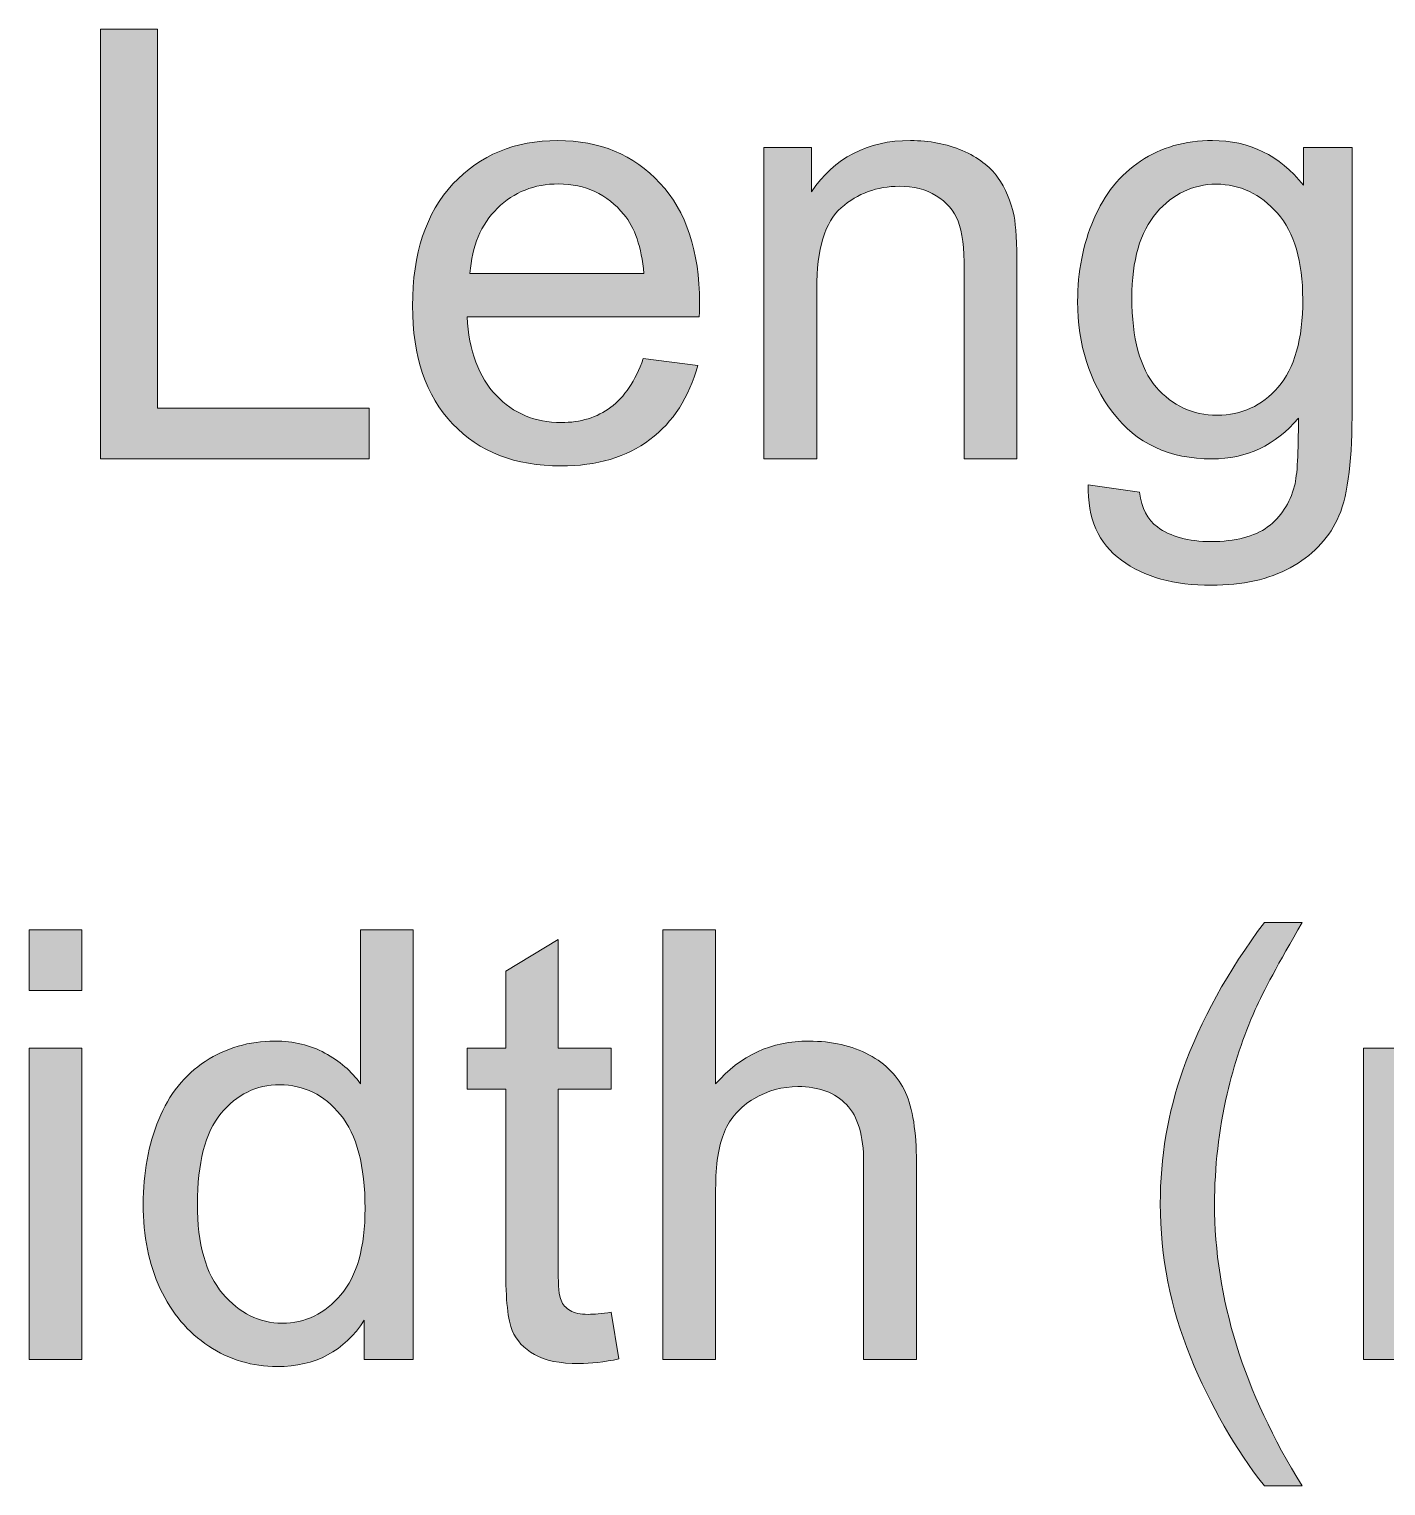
# Model space of a CAD drawing. Header units: inches. Extents: x 0.2 to 13, y -17.3 to -0.1.
# Drawn here: x 0.7807 to 1.1574, y -2.5009 to -2.0965 of the extents above; entities that cross this region are included whole.
import ezdxf

# ---------------------------------------------------------------- set-up
doc = ezdxf.new("R2010")
doc.units = ezdxf.units.IN
doc.header["$MEASUREMENT"] = 0
doc.layers.add('Layer 1', color=7, linetype='Continuous')

# ---------------------------------------------------------------- blocks, each defined once
blk = doc.blocks.new('block 10')
at = {"layer": 'Layer 1', "true_color": 0xffffff}
h = blk.add_hatch(color=7, dxfattribs=at)
h.dxf.hatch_style = 2
h.paths.add_polyline_path([(0.80055, -2.21581), (0.80055, -2.09651), (0.81634, -2.09651), (0.81634, -2.20173), (0.87509, -2.20173), (0.87509, -2.21581)])
h = blk.add_hatch(color=7, dxfattribs=at)
h.dxf.hatch_style = 2
edge = h.paths.add_edge_path()
edge.add_spline(control_points=[(0.95119, -2.18798), (0.95119, -2.18798), (0.96632, -2.18985), (0.96632, -2.18985), (0.96394, -2.1987), (0.95951, -2.20556), (0.95306, -2.21044), (0.9466, -2.21533), (0.93835, -2.21777), (0.92832, -2.21777), (0.91568, -2.21777), (0.90565, -2.21387), (0.89825, -2.20609), (0.89084, -2.1983), (0.88714, -2.18738), (0.88714, -2.17333), (0.88714, -2.15879), (0.89088, -2.14751), (0.89837, -2.13948), (0.90586, -2.13145), (0.91557, -2.12743), (0.9275, -2.12743), (0.93906, -2.12743), (0.9485, -2.13137), (0.95582, -2.13923), (0.96315, -2.1471), (0.96681, -2.15817), (0.96681, -2.17244), (0.96681, -2.17331), (0.96678, -2.17461), (0.96673, -2.17634), (0.96673, -2.17634), (0.90228, -2.17634), (0.90228, -2.17634), (0.90282, -2.18584), (0.9055, -2.19311), (0.91033, -2.19815), (0.91516, -2.2032), (0.92118, -2.20572), (0.9284, -2.20572), (0.93377, -2.20572), (0.93835, -2.20431), (0.94215, -2.20149), (0.94595, -2.19867), (0.94896, -2.19417), (0.95119, -2.18798)], knot_values=[0, 0, 0, 0, 1, 1, 1, 2, 2, 2, 3, 3, 3, 4, 4, 4, 5, 5, 5, 6, 6, 6, 7, 7, 7, 8, 8, 8, 9, 9, 9, 10, 10, 10, 11, 11, 11, 12, 12, 12, 13, 13, 13, 14, 14, 14, 15, 15, 15, 15], degree=3, periodic=1)
edge = h.paths.add_edge_path()
edge.add_spline(control_points=[(0.90309, -2.1643), (0.90309, -2.1643), (0.95135, -2.1643), (0.95135, -2.1643), (0.9507, -2.15703), (0.94885, -2.15158), (0.94581, -2.14794), (0.94115, -2.1423), (0.9351, -2.13948), (0.92767, -2.13948), (0.92094, -2.13948), (0.91528, -2.14173), (0.9107, -2.14623), (0.90611, -2.15074), (0.90358, -2.15676), (0.90309, -2.1643)], knot_values=[0, 0, 0, 0, 1, 1, 1, 2, 2, 2, 3, 3, 3, 4, 4, 4, 5, 5, 5, 5], degree=3, periodic=1)
h = blk.add_hatch(color=7, dxfattribs=at)
h.dxf.hatch_style = 2
edge = h.paths.add_edge_path()
edge.add_spline(control_points=[(0.98471, -2.21581), (0.98471, -2.21581), (0.98471, -2.12939), (0.98471, -2.12939), (0.98471, -2.12939), (0.9979, -2.12939), (0.9979, -2.12939), (0.9979, -2.12939), (0.9979, -2.14168), (0.9979, -2.14168), (1.00425, -2.13218), (1.01341, -2.12743), (1.0254, -2.12743), (1.03061, -2.12743), (1.0354, -2.12837), (1.03977, -2.13024), (1.04414, -2.13211), (1.0474, -2.13457), (1.04957, -2.13761), (1.05174, -2.14065), (1.05326, -2.14425), (1.05413, -2.14843), (1.05467, -2.15114), (1.05495, -2.15589), (1.05495, -2.16267), (1.05495, -2.16267), (1.05495, -2.21581), (1.05495, -2.21581), (1.05495, -2.21581), (1.0403, -2.21581), (1.0403, -2.21581), (1.0403, -2.21581), (1.0403, -2.16324), (1.0403, -2.16324), (1.0403, -2.15727), (1.03973, -2.15281), (1.03859, -2.14985), (1.03745, -2.1469), (1.03543, -2.14454), (1.03252, -2.14277), (1.02962, -2.14101), (1.02622, -2.14013), (1.02231, -2.14013), (1.01607, -2.14013), (1.01069, -2.14211), (1.00616, -2.14607), (1.00163, -2.15003), (0.99936, -2.15755), (0.99936, -2.16861), (0.99936, -2.16861), (0.99936, -2.21581), (0.99936, -2.21581), (0.99936, -2.21581), (0.98471, -2.21581), (0.98471, -2.21581)], knot_values=[0, 0, 0, 0, 1, 1, 1, 2, 2, 2, 3, 3, 3, 4, 4, 4, 5, 5, 5, 6, 6, 6, 7, 7, 7, 8, 8, 8, 9, 9, 9, 10, 10, 10, 11, 11, 11, 12, 12, 12, 13, 13, 13, 14, 14, 14, 15, 15, 15, 16, 16, 16, 17, 17, 17, 18, 18, 18, 18], degree=3, periodic=1)
h = blk.add_hatch(color=7, dxfattribs=at)
h.dxf.hatch_style = 2
edge = h.paths.add_edge_path()
edge.add_spline(control_points=[(1.07472, -2.22297), (1.07472, -2.22297), (1.08896, -2.22509), (1.08896, -2.22509), (1.08956, -2.22949), (1.09121, -2.23269), (1.09393, -2.23469), (1.09756, -2.23741), (1.10253, -2.23876), (1.10882, -2.23876), (1.1156, -2.23876), (1.12084, -2.23741), (1.12453, -2.23469), (1.12821, -2.23198), (1.13071, -2.22818), (1.13201, -2.2233), (1.13277, -2.22032), (1.13312, -2.21405), (1.13307, -2.2045), (1.12667, -2.21204), (1.11869, -2.21581), (1.10914, -2.21581), (1.09726, -2.21581), (1.08807, -2.21153), (1.08156, -2.20296), (1.07505, -2.19438), (1.07179, -2.1841), (1.07179, -2.17211), (1.07179, -2.16387), (1.07328, -2.15626), (1.07627, -2.14929), (1.07925, -2.14231), (1.08358, -2.13693), (1.08925, -2.13313), (1.09492, -2.12933), (1.10158, -2.12743), (1.10923, -2.12743), (1.11943, -2.12743), (1.12783, -2.13156), (1.13445, -2.1398), (1.13445, -2.1398), (1.13445, -2.12939), (1.13445, -2.12939), (1.13445, -2.12939), (1.14796, -2.12939), (1.14796, -2.12939), (1.14796, -2.12939), (1.14796, -2.20409), (1.14796, -2.20409), (1.14796, -2.21755), (1.14659, -2.22708), (1.14385, -2.2327), (1.14111, -2.23832), (1.13677, -2.24275), (1.13083, -2.24601), (1.12489, -2.24926), (1.11758, -2.25089), (1.1089, -2.25089), (1.09859, -2.25089), (1.09026, -2.24857), (1.08392, -2.24393), (1.07757, -2.23929), (1.0745, -2.23231), (1.07472, -2.22297)], knot_values=[0, 0, 0, 0, 1, 1, 1, 2, 2, 2, 3, 3, 3, 4, 4, 4, 5, 5, 5, 6, 6, 6, 7, 7, 7, 8, 8, 8, 9, 9, 9, 10, 10, 10, 11, 11, 11, 12, 12, 12, 13, 13, 13, 14, 14, 14, 15, 15, 15, 16, 16, 16, 17, 17, 17, 18, 18, 18, 19, 19, 19, 20, 20, 20, 21, 21, 21, 21], degree=3, periodic=1)
edge = h.paths.add_edge_path()
edge.add_spline(control_points=[(1.08685, -2.17105), (1.08685, -2.18239), (1.0891, -2.19067), (1.0936, -2.19588), (1.0981, -2.20108), (1.10375, -2.20369), (1.11053, -2.20369), (1.11726, -2.20369), (1.1229, -2.2011), (1.12745, -2.19592), (1.13201, -2.19073), (1.13429, -2.18261), (1.13429, -2.17154), (1.13429, -2.16096), (1.13194, -2.15299), (1.12725, -2.14762), (1.12256, -2.14225), (1.1169, -2.13956), (1.11028, -2.13956), (1.10377, -2.13956), (1.09824, -2.14221), (1.09368, -2.14749), (1.08912, -2.15278), (1.08685, -2.16064), (1.08685, -2.17105)], knot_values=[0, 0, 0, 0, 1, 1, 1, 2, 2, 2, 3, 3, 3, 4, 4, 4, 5, 5, 5, 6, 6, 6, 7, 7, 7, 8, 8, 8, 8], degree=3, periodic=1)
at = {"layer": 'Layer 1', "lineweight": 0}
blk.add_lwpolyline([(0.80055, -2.21581), (0.80055, -2.09651), (0.81634, -2.09651), (0.81634, -2.20173), (0.87509, -2.20173), (0.87509, -2.21581), (0.80055, -2.21581)], dxfattribs=at)
for points, knots in [([(0.95119, -2.18798), (0.95119, -2.18798), (0.96632, -2.18985), (0.96632, -2.18985), (0.96394, -2.1987), (0.95951, -2.20556), (0.95306, -2.21044), (0.9466, -2.21533), (0.93835, -2.21777), (0.92832, -2.21777), (0.91568, -2.21777), (0.90565, -2.21387), (0.89825, -2.20609), (0.89084, -2.1983), (0.88714, -2.18738), (0.88714, -2.17333), (0.88714, -2.15879), (0.89088, -2.14751), (0.89837, -2.13948), (0.90586, -2.13145), (0.91557, -2.12743), (0.9275, -2.12743), (0.93906, -2.12743), (0.9485, -2.13137), (0.95582, -2.13923), (0.96315, -2.1471), (0.96681, -2.15817), (0.96681, -2.17244), (0.96681, -2.17331), (0.96678, -2.17461), (0.96673, -2.17634), (0.96673, -2.17634), (0.90228, -2.17634), (0.90228, -2.17634), (0.90282, -2.18584), (0.9055, -2.19311), (0.91033, -2.19815), (0.91516, -2.2032), (0.92118, -2.20572), (0.9284, -2.20572), (0.93377, -2.20572), (0.93835, -2.20431), (0.94215, -2.20149), (0.94595, -2.19867), (0.94896, -2.19417), (0.95119, -2.18798)], [0, 0, 0, 0, 1, 1, 1, 2, 2, 2, 3, 3, 3, 4, 4, 4, 5, 5, 5, 6, 6, 6, 7, 7, 7, 8, 8, 8, 9, 9, 9, 10, 10, 10, 11, 11, 11, 12, 12, 12, 13, 13, 13, 14, 14, 14, 15, 15, 15, 15]), ([(0.98471, -2.21581), (0.98471, -2.21581), (0.98471, -2.12939), (0.98471, -2.12939), (0.98471, -2.12939), (0.9979, -2.12939), (0.9979, -2.12939), (0.9979, -2.12939), (0.9979, -2.14168), (0.9979, -2.14168), (1.00425, -2.13218), (1.01341, -2.12743), (1.0254, -2.12743), (1.03061, -2.12743), (1.0354, -2.12837), (1.03977, -2.13024), (1.04414, -2.13211), (1.0474, -2.13457), (1.04957, -2.13761), (1.05174, -2.14065), (1.05326, -2.14425), (1.05413, -2.14843), (1.05467, -2.15114), (1.05495, -2.15589), (1.05495, -2.16267), (1.05495, -2.16267), (1.05495, -2.21581), (1.05495, -2.21581), (1.05495, -2.21581), (1.0403, -2.21581), (1.0403, -2.21581), (1.0403, -2.21581), (1.0403, -2.16324), (1.0403, -2.16324), (1.0403, -2.15727), (1.03973, -2.15281), (1.03859, -2.14985), (1.03745, -2.1469), (1.03543, -2.14454), (1.03252, -2.14277), (1.02962, -2.14101), (1.02622, -2.14013), (1.02231, -2.14013), (1.01607, -2.14013), (1.01069, -2.14211), (1.00616, -2.14607), (1.00163, -2.15003), (0.99936, -2.15755), (0.99936, -2.16861), (0.99936, -2.16861), (0.99936, -2.21581), (0.99936, -2.21581), (0.99936, -2.21581), (0.98471, -2.21581), (0.98471, -2.21581)], [0, 0, 0, 0, 1, 1, 1, 2, 2, 2, 3, 3, 3, 4, 4, 4, 5, 5, 5, 6, 6, 6, 7, 7, 7, 8, 8, 8, 9, 9, 9, 10, 10, 10, 11, 11, 11, 12, 12, 12, 13, 13, 13, 14, 14, 14, 15, 15, 15, 16, 16, 16, 17, 17, 17, 18, 18, 18, 18]), ([(1.07472, -2.22297), (1.07472, -2.22297), (1.08896, -2.22509), (1.08896, -2.22509), (1.08956, -2.22949), (1.09121, -2.23269), (1.09393, -2.23469), (1.09756, -2.23741), (1.10253, -2.23876), (1.10882, -2.23876), (1.1156, -2.23876), (1.12084, -2.23741), (1.12453, -2.23469), (1.12821, -2.23198), (1.13071, -2.22818), (1.13201, -2.2233), (1.13277, -2.22032), (1.13312, -2.21405), (1.13307, -2.2045), (1.12667, -2.21204), (1.11869, -2.21581), (1.10914, -2.21581), (1.09726, -2.21581), (1.08807, -2.21153), (1.08156, -2.20296), (1.07505, -2.19438), (1.07179, -2.1841), (1.07179, -2.17211), (1.07179, -2.16387), (1.07328, -2.15626), (1.07627, -2.14929), (1.07925, -2.14231), (1.08358, -2.13693), (1.08925, -2.13313), (1.09492, -2.12933), (1.10158, -2.12743), (1.10923, -2.12743), (1.11943, -2.12743), (1.12783, -2.13156), (1.13445, -2.1398), (1.13445, -2.1398), (1.13445, -2.12939), (1.13445, -2.12939), (1.13445, -2.12939), (1.14796, -2.12939), (1.14796, -2.12939), (1.14796, -2.12939), (1.14796, -2.20409), (1.14796, -2.20409), (1.14796, -2.21755), (1.14659, -2.22708), (1.14385, -2.2327), (1.14111, -2.23832), (1.13677, -2.24275), (1.13083, -2.24601), (1.12489, -2.24926), (1.11758, -2.25089), (1.1089, -2.25089), (1.09859, -2.25089), (1.09026, -2.24857), (1.08392, -2.24393), (1.07757, -2.23929), (1.0745, -2.23231), (1.07472, -2.22297)], [0, 0, 0, 0, 1, 1, 1, 2, 2, 2, 3, 3, 3, 4, 4, 4, 5, 5, 5, 6, 6, 6, 7, 7, 7, 8, 8, 8, 9, 9, 9, 10, 10, 10, 11, 11, 11, 12, 12, 12, 13, 13, 13, 14, 14, 14, 15, 15, 15, 16, 16, 16, 17, 17, 17, 18, 18, 18, 19, 19, 19, 20, 20, 20, 21, 21, 21, 21]), ([(0.90309, -2.1643), (0.90309, -2.1643), (0.95135, -2.1643), (0.95135, -2.1643), (0.9507, -2.15703), (0.94885, -2.15158), (0.94581, -2.14794), (0.94115, -2.1423), (0.9351, -2.13948), (0.92767, -2.13948), (0.92094, -2.13948), (0.91528, -2.14173), (0.9107, -2.14623), (0.90611, -2.15074), (0.90358, -2.15676), (0.90309, -2.1643)], [0, 0, 0, 0, 1, 1, 1, 2, 2, 2, 3, 3, 3, 4, 4, 4, 5, 5, 5, 5]), ([(1.08685, -2.17105), (1.08685, -2.18239), (1.0891, -2.19067), (1.0936, -2.19588), (1.0981, -2.20108), (1.10375, -2.20369), (1.11053, -2.20369), (1.11726, -2.20369), (1.1229, -2.2011), (1.12745, -2.19592), (1.13201, -2.19073), (1.13429, -2.18261), (1.13429, -2.17154), (1.13429, -2.16096), (1.13194, -2.15299), (1.12725, -2.14762), (1.12256, -2.14225), (1.1169, -2.13956), (1.11028, -2.13956), (1.10377, -2.13956), (1.09824, -2.14221), (1.09368, -2.14749), (1.08912, -2.15278), (1.08685, -2.16064), (1.08685, -2.17105)], [0, 0, 0, 0, 1, 1, 1, 2, 2, 2, 3, 3, 3, 4, 4, 4, 5, 5, 5, 6, 6, 6, 7, 7, 7, 8, 8, 8, 8])]:
    blk.add_open_spline(points, degree=3, knots=knots, dxfattribs=at)
blk = doc.blocks.new('block 11')
at = {"layer": 'Layer 1', "true_color": 0xffffff}
h = blk.add_hatch(color=7, dxfattribs=at)
h.dxf.hatch_style = 2
edge = h.paths.add_edge_path()
edge.add_spline(control_points=[(1.12363, -2.50089), (1.11555, -2.49069), (1.10871, -2.47875), (1.10312, -2.46508), (1.09753, -2.45141), (1.09474, -2.43725), (1.09474, -2.4226), (1.09474, -2.40969), (1.09683, -2.39732), (1.10101, -2.38549), (1.10589, -2.37177), (1.11343, -2.35809), (1.12363, -2.34448), (1.12363, -2.34448), (1.13413, -2.34448), (1.13413, -2.34448), (1.12756, -2.35576), (1.12322, -2.36382), (1.12111, -2.36865), (1.1178, -2.37613), (1.11519, -2.38395), (1.11329, -2.39208), (1.11096, -2.40223), (1.1098, -2.41243), (1.1098, -2.42268), (1.1098, -2.44878), (1.11791, -2.47485), (1.13413, -2.50089), (1.13413, -2.50089), (1.12363, -2.50089), (1.12363, -2.50089)], knot_values=[0, 0, 0, 0, 1, 1, 1, 2, 2, 2, 3, 3, 3, 4, 4, 4, 5, 5, 5, 6, 6, 6, 7, 7, 7, 8, 8, 8, 9, 9, 9, 10, 10, 10, 10], degree=3, periodic=1)
h = blk.add_hatch(color=7, dxfattribs=at)
h.dxf.hatch_style = 2
h.paths.add_polyline_path([(0.78069, -2.36336), (0.78069, -2.34651), (0.79534, -2.34651), (0.79534, -2.36336)])
h.paths.add_polyline_path([(0.78069, -2.46581), (0.78069, -2.37939), (0.79534, -2.37939), (0.79534, -2.46581)])
h = blk.add_hatch(color=7, dxfattribs=at)
h.dxf.hatch_style = 2
edge = h.paths.add_edge_path()
edge.add_spline(control_points=[(0.87371, -2.46581), (0.87371, -2.46581), (0.87371, -2.45491), (0.87371, -2.45491), (0.86823, -2.46348), (0.86018, -2.46777), (0.84954, -2.46777), (0.84265, -2.46777), (0.83632, -2.46587), (0.83054, -2.46207), (0.82476, -2.45827), (0.82029, -2.45297), (0.81711, -2.44616), (0.81394, -2.43935), (0.81235, -2.43153), (0.81235, -2.42268), (0.81235, -2.41406), (0.81379, -2.40623), (0.81666, -2.3992), (0.81954, -2.39218), (0.82385, -2.38679), (0.8296, -2.38305), (0.83535, -2.37931), (0.84178, -2.37743), (0.84889, -2.37743), (0.8541, -2.37743), (0.85874, -2.37853), (0.86281, -2.38073), (0.86688, -2.38293), (0.87019, -2.38579), (0.87273, -2.38932), (0.87273, -2.38932), (0.87273, -2.34651), (0.87273, -2.34651), (0.87273, -2.34651), (0.8873, -2.34651), (0.8873, -2.34651), (0.8873, -2.34651), (0.8873, -2.46581), (0.8873, -2.46581), (0.8873, -2.46581), (0.87371, -2.46581), (0.87371, -2.46581)], knot_values=[0, 0, 0, 0, 1, 1, 1, 2, 2, 2, 3, 3, 3, 4, 4, 4, 5, 5, 5, 6, 6, 6, 7, 7, 7, 8, 8, 8, 9, 9, 9, 10, 10, 10, 11, 11, 11, 12, 12, 12, 13, 13, 13, 14, 14, 14, 14], degree=3, periodic=1)
edge = h.paths.add_edge_path()
edge.add_spline(control_points=[(0.82741, -2.42268), (0.82741, -2.43375), (0.82974, -2.44202), (0.8344, -2.4475), (0.83907, -2.45298), (0.84458, -2.45572), (0.85093, -2.45572), (0.85733, -2.45572), (0.86277, -2.4531), (0.86724, -2.44787), (0.87172, -2.44263), (0.87396, -2.43464), (0.87396, -2.4239), (0.87396, -2.41208), (0.87168, -2.40339), (0.86712, -2.39786), (0.86256, -2.39233), (0.85695, -2.38956), (0.85027, -2.38956), (0.84376, -2.38956), (0.83832, -2.39222), (0.83396, -2.39754), (0.82959, -2.40285), (0.82741, -2.41123), (0.82741, -2.42268)], knot_values=[0, 0, 0, 0, 1, 1, 1, 2, 2, 2, 3, 3, 3, 4, 4, 4, 5, 5, 5, 6, 6, 6, 7, 7, 7, 8, 8, 8, 8], degree=3, periodic=1)
h = blk.add_hatch(color=7, dxfattribs=at)
h.dxf.hatch_style = 2
edge = h.paths.add_edge_path()
edge.add_spline(control_points=[(0.94231, -2.45271), (0.94231, -2.45271), (0.94443, -2.46565), (0.94443, -2.46565), (0.94031, -2.46652), (0.93662, -2.46695), (0.93336, -2.46695), (0.92805, -2.46695), (0.92392, -2.46611), (0.92099, -2.46443), (0.91806, -2.46275), (0.916, -2.46054), (0.91481, -2.4578), (0.91361, -2.45506), (0.91302, -2.44929), (0.91302, -2.4405), (0.91302, -2.4405), (0.91302, -2.39078), (0.91302, -2.39078), (0.91302, -2.39078), (0.90228, -2.39078), (0.90228, -2.39078), (0.90228, -2.39078), (0.90228, -2.37939), (0.90228, -2.37939), (0.90228, -2.37939), (0.91302, -2.37939), (0.91302, -2.37939), (0.91302, -2.37939), (0.91302, -2.35798), (0.91302, -2.35798), (0.91302, -2.35798), (0.92759, -2.3492), (0.92759, -2.3492), (0.92759, -2.3492), (0.92759, -2.37939), (0.92759, -2.37939), (0.92759, -2.37939), (0.94231, -2.37939), (0.94231, -2.37939), (0.94231, -2.37939), (0.94231, -2.39078), (0.94231, -2.39078), (0.94231, -2.39078), (0.92759, -2.39078), (0.92759, -2.39078), (0.92759, -2.39078), (0.92759, -2.44132), (0.92759, -2.44132), (0.92759, -2.4455), (0.92784, -2.44818), (0.92836, -2.44937), (0.92887, -2.45057), (0.92971, -2.45152), (0.93088, -2.45222), (0.93205, -2.45293), (0.93372, -2.45328), (0.93589, -2.45328), (0.93751, -2.45328), (0.93966, -2.45309), (0.94231, -2.45271)], knot_values=[0, 0, 0, 0, 1, 1, 1, 2, 2, 2, 3, 3, 3, 4, 4, 4, 5, 5, 5, 6, 6, 6, 7, 7, 7, 8, 8, 8, 9, 9, 9, 10, 10, 10, 11, 11, 11, 12, 12, 12, 13, 13, 13, 14, 14, 14, 15, 15, 15, 16, 16, 16, 17, 17, 17, 18, 18, 18, 19, 19, 19, 20, 20, 20, 20], degree=3, periodic=1)
h = blk.add_hatch(color=7, dxfattribs=at)
h.dxf.hatch_style = 2
edge = h.paths.add_edge_path()
edge.add_spline(control_points=[(0.95664, -2.46581), (0.95664, -2.46581), (0.95664, -2.34651), (0.95664, -2.34651), (0.95664, -2.34651), (0.97129, -2.34651), (0.97129, -2.34651), (0.97129, -2.34651), (0.97129, -2.38932), (0.97129, -2.38932), (0.97812, -2.3814), (0.98675, -2.37743), (0.99717, -2.37743), (1.00357, -2.37743), (1.00913, -2.3787), (1.01385, -2.38122), (1.01857, -2.38374), (1.02195, -2.38723), (1.02398, -2.39168), (1.02601, -2.39612), (1.02703, -2.40258), (1.02703, -2.41104), (1.02703, -2.41104), (1.02703, -2.46581), (1.02703, -2.46581), (1.02703, -2.46581), (1.01238, -2.46581), (1.01238, -2.46581), (1.01238, -2.46581), (1.01238, -2.41104), (1.01238, -2.41104), (1.01238, -2.40372), (1.0108, -2.39839), (1.00762, -2.39505), (1.00445, -2.39172), (0.99996, -2.39005), (0.99415, -2.39005), (0.98981, -2.39005), (0.98573, -2.39117), (0.98191, -2.39343), (0.97808, -2.39568), (0.97536, -2.39873), (0.97373, -2.40258), (0.9721, -2.40643), (0.97129, -2.41175), (0.97129, -2.41853), (0.97129, -2.41853), (0.97129, -2.46581), (0.97129, -2.46581), (0.97129, -2.46581), (0.95664, -2.46581), (0.95664, -2.46581)], knot_values=[0, 0, 0, 0, 1, 1, 1, 2, 2, 2, 3, 3, 3, 4, 4, 4, 5, 5, 5, 6, 6, 6, 7, 7, 7, 8, 8, 8, 9, 9, 9, 10, 10, 10, 11, 11, 11, 12, 12, 12, 13, 13, 13, 14, 14, 14, 15, 15, 15, 16, 16, 16, 17, 17, 17, 17], degree=3, periodic=1)
h = blk.add_hatch(color=7, dxfattribs=at)
h.dxf.hatch_style = 2
edge = h.paths.add_edge_path()
edge.add_spline(control_points=[(1.15114, -2.46581), (1.15114, -2.46581), (1.15114, -2.37939), (1.15114, -2.37939), (1.15114, -2.37939), (1.16424, -2.37939), (1.16424, -2.37939), (1.16424, -2.37939), (1.16424, -2.39151), (1.16424, -2.39151), (1.16695, -2.38728), (1.17056, -2.38388), (1.17506, -2.3813), (1.17957, -2.37872), (1.18469, -2.37743), (1.19044, -2.37743), (1.19685, -2.37743), (1.20209, -2.37876), (1.20619, -2.38142), (1.21029, -2.38408), (1.21318, -2.3878), (1.21486, -2.39257), (1.22169, -2.38248), (1.23059, -2.37743), (1.24155, -2.37743), (1.25012, -2.37743), (1.25671, -2.37981), (1.26133, -2.38456), (1.26594, -2.3893), (1.26824, -2.39661), (1.26824, -2.40649), (1.26824, -2.40649), (1.26824, -2.46581), (1.26824, -2.46581), (1.26824, -2.46581), (1.25368, -2.46581), (1.25368, -2.46581), (1.25368, -2.46581), (1.25368, -2.41137), (1.25368, -2.41137), (1.25368, -2.40551), (1.2532, -2.40129), (1.25225, -2.39872), (1.2513, -2.39614), (1.24958, -2.39406), (1.24708, -2.39249), (1.24459, -2.39092), (1.24166, -2.39013), (1.23829, -2.39013), (1.23222, -2.39013), (1.22717, -2.39215), (1.22316, -2.39619), (1.21914, -2.40023), (1.21714, -2.4067), (1.21714, -2.4156), (1.21714, -2.4156), (1.21714, -2.46581), (1.21714, -2.46581), (1.21714, -2.46581), (1.20249, -2.46581), (1.20249, -2.46581), (1.20249, -2.46581), (1.20249, -2.40966), (1.20249, -2.40966), (1.20249, -2.40315), (1.20129, -2.39827), (1.19891, -2.39501), (1.19652, -2.39176), (1.19261, -2.39013), (1.18719, -2.39013), (1.18306, -2.39013), (1.17925, -2.39122), (1.17575, -2.39339), (1.17225, -2.39556), (1.16972, -2.39873), (1.16815, -2.40291), (1.16657, -2.40708), (1.16579, -2.41311), (1.16579, -2.42097), (1.16579, -2.42097), (1.16579, -2.46581), (1.16579, -2.46581), (1.16579, -2.46581), (1.15114, -2.46581), (1.15114, -2.46581)], knot_values=[0, 0, 0, 0, 1, 1, 1, 2, 2, 2, 3, 3, 3, 4, 4, 4, 5, 5, 5, 6, 6, 6, 7, 7, 7, 8, 8, 8, 9, 9, 9, 10, 10, 10, 11, 11, 11, 12, 12, 12, 13, 13, 13, 14, 14, 14, 15, 15, 15, 16, 16, 16, 17, 17, 17, 18, 18, 18, 19, 19, 19, 20, 20, 20, 21, 21, 21, 22, 22, 22, 23, 23, 23, 24, 24, 24, 25, 25, 25, 26, 26, 26, 27, 27, 27, 28, 28, 28, 28], degree=3, periodic=1)
at = {"layer": 'Layer 1', "lineweight": 0}
for points in [[(0.78069, -2.36336), (0.78069, -2.34651), (0.79534, -2.34651), (0.79534, -2.36336), (0.78069, -2.36336)], [(0.78069, -2.46581), (0.78069, -2.37939), (0.79534, -2.37939), (0.79534, -2.46581), (0.78069, -2.46581)]]:
    blk.add_lwpolyline(points, dxfattribs=at)
for points, knots in [([(1.12363, -2.50089), (1.11555, -2.49069), (1.10871, -2.47875), (1.10312, -2.46508), (1.09753, -2.45141), (1.09474, -2.43725), (1.09474, -2.4226), (1.09474, -2.40969), (1.09683, -2.39732), (1.10101, -2.38549), (1.10589, -2.37177), (1.11343, -2.35809), (1.12363, -2.34448), (1.12363, -2.34448), (1.13413, -2.34448), (1.13413, -2.34448), (1.12756, -2.35576), (1.12322, -2.36382), (1.12111, -2.36865), (1.1178, -2.37613), (1.11519, -2.38395), (1.11329, -2.39208), (1.11096, -2.40223), (1.1098, -2.41243), (1.1098, -2.42268), (1.1098, -2.44878), (1.11791, -2.47485), (1.13413, -2.50089), (1.13413, -2.50089), (1.12363, -2.50089), (1.12363, -2.50089)], [0, 0, 0, 0, 1, 1, 1, 2, 2, 2, 3, 3, 3, 4, 4, 4, 5, 5, 5, 6, 6, 6, 7, 7, 7, 8, 8, 8, 9, 9, 9, 10, 10, 10, 10]), ([(0.87371, -2.46581), (0.87371, -2.46581), (0.87371, -2.45491), (0.87371, -2.45491), (0.86823, -2.46348), (0.86018, -2.46777), (0.84954, -2.46777), (0.84265, -2.46777), (0.83632, -2.46587), (0.83054, -2.46207), (0.82476, -2.45827), (0.82029, -2.45297), (0.81711, -2.44616), (0.81394, -2.43935), (0.81235, -2.43153), (0.81235, -2.42268), (0.81235, -2.41406), (0.81379, -2.40623), (0.81666, -2.3992), (0.81954, -2.39218), (0.82385, -2.38679), (0.8296, -2.38305), (0.83535, -2.37931), (0.84178, -2.37743), (0.84889, -2.37743), (0.8541, -2.37743), (0.85874, -2.37853), (0.86281, -2.38073), (0.86688, -2.38293), (0.87019, -2.38579), (0.87273, -2.38932), (0.87273, -2.38932), (0.87273, -2.34651), (0.87273, -2.34651), (0.87273, -2.34651), (0.8873, -2.34651), (0.8873, -2.34651), (0.8873, -2.34651), (0.8873, -2.46581), (0.8873, -2.46581), (0.8873, -2.46581), (0.87371, -2.46581), (0.87371, -2.46581)], [0, 0, 0, 0, 1, 1, 1, 2, 2, 2, 3, 3, 3, 4, 4, 4, 5, 5, 5, 6, 6, 6, 7, 7, 7, 8, 8, 8, 9, 9, 9, 10, 10, 10, 11, 11, 11, 12, 12, 12, 13, 13, 13, 14, 14, 14, 14]), ([(0.94231, -2.45271), (0.94231, -2.45271), (0.94443, -2.46565), (0.94443, -2.46565), (0.94031, -2.46652), (0.93662, -2.46695), (0.93336, -2.46695), (0.92805, -2.46695), (0.92392, -2.46611), (0.92099, -2.46443), (0.91806, -2.46275), (0.916, -2.46054), (0.91481, -2.4578), (0.91361, -2.45506), (0.91302, -2.44929), (0.91302, -2.4405), (0.91302, -2.4405), (0.91302, -2.39078), (0.91302, -2.39078), (0.91302, -2.39078), (0.90228, -2.39078), (0.90228, -2.39078), (0.90228, -2.39078), (0.90228, -2.37939), (0.90228, -2.37939), (0.90228, -2.37939), (0.91302, -2.37939), (0.91302, -2.37939), (0.91302, -2.37939), (0.91302, -2.35798), (0.91302, -2.35798), (0.91302, -2.35798), (0.92759, -2.3492), (0.92759, -2.3492), (0.92759, -2.3492), (0.92759, -2.37939), (0.92759, -2.37939), (0.92759, -2.37939), (0.94231, -2.37939), (0.94231, -2.37939), (0.94231, -2.37939), (0.94231, -2.39078), (0.94231, -2.39078), (0.94231, -2.39078), (0.92759, -2.39078), (0.92759, -2.39078), (0.92759, -2.39078), (0.92759, -2.44132), (0.92759, -2.44132), (0.92759, -2.4455), (0.92784, -2.44818), (0.92836, -2.44937), (0.92887, -2.45057), (0.92971, -2.45152), (0.93088, -2.45222), (0.93205, -2.45293), (0.93372, -2.45328), (0.93589, -2.45328), (0.93751, -2.45328), (0.93966, -2.45309), (0.94231, -2.45271)], [0, 0, 0, 0, 1, 1, 1, 2, 2, 2, 3, 3, 3, 4, 4, 4, 5, 5, 5, 6, 6, 6, 7, 7, 7, 8, 8, 8, 9, 9, 9, 10, 10, 10, 11, 11, 11, 12, 12, 12, 13, 13, 13, 14, 14, 14, 15, 15, 15, 16, 16, 16, 17, 17, 17, 18, 18, 18, 19, 19, 19, 20, 20, 20, 20]), ([(0.95664, -2.46581), (0.95664, -2.46581), (0.95664, -2.34651), (0.95664, -2.34651), (0.95664, -2.34651), (0.97129, -2.34651), (0.97129, -2.34651), (0.97129, -2.34651), (0.97129, -2.38932), (0.97129, -2.38932), (0.97812, -2.3814), (0.98675, -2.37743), (0.99717, -2.37743), (1.00357, -2.37743), (1.00913, -2.3787), (1.01385, -2.38122), (1.01857, -2.38374), (1.02195, -2.38723), (1.02398, -2.39168), (1.02601, -2.39612), (1.02703, -2.40258), (1.02703, -2.41104), (1.02703, -2.41104), (1.02703, -2.46581), (1.02703, -2.46581), (1.02703, -2.46581), (1.01238, -2.46581), (1.01238, -2.46581), (1.01238, -2.46581), (1.01238, -2.41104), (1.01238, -2.41104), (1.01238, -2.40372), (1.0108, -2.39839), (1.00762, -2.39505), (1.00445, -2.39172), (0.99996, -2.39005), (0.99415, -2.39005), (0.98981, -2.39005), (0.98573, -2.39117), (0.98191, -2.39343), (0.97808, -2.39568), (0.97536, -2.39873), (0.97373, -2.40258), (0.9721, -2.40643), (0.97129, -2.41175), (0.97129, -2.41853), (0.97129, -2.41853), (0.97129, -2.46581), (0.97129, -2.46581), (0.97129, -2.46581), (0.95664, -2.46581), (0.95664, -2.46581)], [0, 0, 0, 0, 1, 1, 1, 2, 2, 2, 3, 3, 3, 4, 4, 4, 5, 5, 5, 6, 6, 6, 7, 7, 7, 8, 8, 8, 9, 9, 9, 10, 10, 10, 11, 11, 11, 12, 12, 12, 13, 13, 13, 14, 14, 14, 15, 15, 15, 16, 16, 16, 17, 17, 17, 17]), ([(1.15114, -2.46581), (1.15114, -2.46581), (1.15114, -2.37939), (1.15114, -2.37939), (1.15114, -2.37939), (1.16424, -2.37939), (1.16424, -2.37939), (1.16424, -2.37939), (1.16424, -2.39151), (1.16424, -2.39151), (1.16695, -2.38728), (1.17056, -2.38388), (1.17506, -2.3813), (1.17957, -2.37872), (1.18469, -2.37743), (1.19044, -2.37743), (1.19685, -2.37743), (1.20209, -2.37876), (1.20619, -2.38142), (1.21029, -2.38408), (1.21318, -2.3878), (1.21486, -2.39257), (1.22169, -2.38248), (1.23059, -2.37743), (1.24155, -2.37743), (1.25012, -2.37743), (1.25671, -2.37981), (1.26133, -2.38456), (1.26594, -2.3893), (1.26824, -2.39661), (1.26824, -2.40649), (1.26824, -2.40649), (1.26824, -2.46581), (1.26824, -2.46581), (1.26824, -2.46581), (1.25368, -2.46581), (1.25368, -2.46581), (1.25368, -2.46581), (1.25368, -2.41137), (1.25368, -2.41137), (1.25368, -2.40551), (1.2532, -2.40129), (1.25225, -2.39872), (1.2513, -2.39614), (1.24958, -2.39406), (1.24708, -2.39249), (1.24459, -2.39092), (1.24166, -2.39013), (1.23829, -2.39013), (1.23222, -2.39013), (1.22717, -2.39215), (1.22316, -2.39619), (1.21914, -2.40023), (1.21714, -2.4067), (1.21714, -2.4156), (1.21714, -2.4156), (1.21714, -2.46581), (1.21714, -2.46581), (1.21714, -2.46581), (1.20249, -2.46581), (1.20249, -2.46581), (1.20249, -2.46581), (1.20249, -2.40966), (1.20249, -2.40966), (1.20249, -2.40315), (1.20129, -2.39827), (1.19891, -2.39501), (1.19652, -2.39176), (1.19261, -2.39013), (1.18719, -2.39013), (1.18306, -2.39013), (1.17925, -2.39122), (1.17575, -2.39339), (1.17225, -2.39556), (1.16972, -2.39873), (1.16815, -2.40291), (1.16657, -2.40708), (1.16579, -2.41311), (1.16579, -2.42097), (1.16579, -2.42097), (1.16579, -2.46581), (1.16579, -2.46581), (1.16579, -2.46581), (1.15114, -2.46581), (1.15114, -2.46581)], [0, 0, 0, 0, 1, 1, 1, 2, 2, 2, 3, 3, 3, 4, 4, 4, 5, 5, 5, 6, 6, 6, 7, 7, 7, 8, 8, 8, 9, 9, 9, 10, 10, 10, 11, 11, 11, 12, 12, 12, 13, 13, 13, 14, 14, 14, 15, 15, 15, 16, 16, 16, 17, 17, 17, 18, 18, 18, 19, 19, 19, 20, 20, 20, 21, 21, 21, 22, 22, 22, 23, 23, 23, 24, 24, 24, 25, 25, 25, 26, 26, 26, 27, 27, 27, 28, 28, 28, 28]), ([(0.82741, -2.42268), (0.82741, -2.43375), (0.82974, -2.44202), (0.8344, -2.4475), (0.83907, -2.45298), (0.84458, -2.45572), (0.85093, -2.45572), (0.85733, -2.45572), (0.86277, -2.4531), (0.86724, -2.44787), (0.87172, -2.44263), (0.87396, -2.43464), (0.87396, -2.4239), (0.87396, -2.41208), (0.87168, -2.40339), (0.86712, -2.39786), (0.86256, -2.39233), (0.85695, -2.38956), (0.85027, -2.38956), (0.84376, -2.38956), (0.83832, -2.39222), (0.83396, -2.39754), (0.82959, -2.40285), (0.82741, -2.41123), (0.82741, -2.42268)], [0, 0, 0, 0, 1, 1, 1, 2, 2, 2, 3, 3, 3, 4, 4, 4, 5, 5, 5, 6, 6, 6, 7, 7, 7, 8, 8, 8, 8])]:
    blk.add_open_spline(points, degree=3, knots=knots, dxfattribs=at)
blk = doc.blocks.new('block 2')
at = {"layer": 'Layer 1'}
for name in ['block 10', 'block 11']:
    blk.add_blockref(name, (0, 0), dxfattribs=at)

msp = doc.modelspace()

# ---------------------------------------------------------------- block references
at = {"layer": 'Layer 1'}
msp.add_blockref('block 2', (0, 0), dxfattribs=at)

doc.saveas('drawing.dxf')
